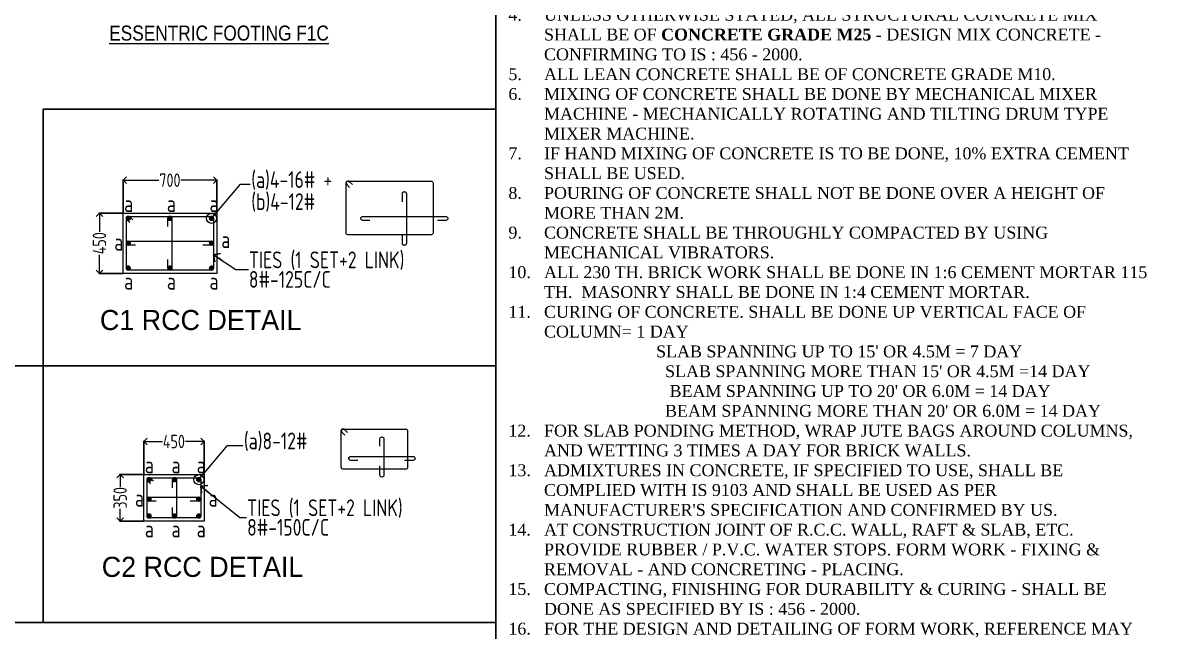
# Model space of a CAD drawing. Header units: millimetres. Extents: x 3470347 to 5996549, y -3470518 to 17149644.
# Drawn here: x 4642728 to 4676515, y 6886431 to 6904595 of the extents above; entities that cross this region are included whole.
import ezdxf
from ezdxf.enums import TextEntityAlignment as Align

# ---------------------------------------------------------------- set-up
doc = ezdxf.new("R2010")
doc.units = ezdxf.units.MM
doc.header["$MEASUREMENT"] = 0
doc.header["$PDMODE"] = 35
doc.header["$PDSIZE"] = -5
doc.layers.get('0').update_dxf_attribs({"linetype": 'CONTINUOUS', "lineweight": 25})
doc.layers.get('DEFPOINTS').update_dxf_attribs({"linetype": 'CONTINUOUS', "lineweight": 25})
doc.layers.add('Grid', color=44, linetype='CONTINUOUS')
for name, color, linetype, lineweight in [('PV_TEXT_ROMANS', 7, 'CONTINUOUS', 0), ('rDIMension', 1, 'CONTINUOUS', 18), ('rRCC 2', 40, 'CONTINUOUS', 15), ('rREINF 1', 1, 'CONTINUOUS', 25), ('rREINF 2', 4, 'CONTINUOUS', 25)]:
    doc.layers.add(name, color=color, linetype=linetype, lineweight=lineweight)
doc.styles.add('Aerial', font='times.ttf')
doc.styles.add('DIM', font='geniso.shx', dxfattribs={"width": 0.85})
doc.styles.add('J.P', font='ARIALN.TTF')
doc.styles.get("Standard").update_dxf_attribs({"font": ''})
doc.styles.get('Standard').set_extended_font_data('AR CENA')
doc.dimstyles.new('ST-150', dxfattribs={"dimscale": 75, "dimtxt": 3, "dimasz": 2, "dimexe": 0.18, "dimexo": 0.0625, "dimgap": 0.2, "dimtad": 0, "dimdec": 0, "dimlfac": 2, "dimzin": 0, "dimdsep": 46, "dimtxsty": 'DIM', "dimblk": 'OPEN90', "dimcen": 0.09, "dimclrd": 256, "dimclrt": 7, "dimadec": 0, "dimazin": 0, "dimtfac": 1, "dimtdec": 0, "dimtofl": 0, "dimtmove": 0, "dimatfit": 3, "dimldrblk": 'OPEN90', "dimfxl": 1, "dimtolj": 1, "dimtzin": 0, "dimlwd": -1, "dimarcsym": 0})
doc.dimstyles.new('ST-25', dxfattribs={"dimscale": 100, "dimtxt": 2.5, "dimasz": 2, "dimexe": 0.18, "dimexo": 0.0625, "dimgap": 0.2, "dimtad": 0, "dimdec": 0, "dimlfac": 0.25, "dimzin": 0, "dimdsep": 46, "dimtxsty": 'DIM', "dimblk": 'OPEN90', "dimcen": 0.09, "dimclrd": 256, "dimclrt": 7, "dimadec": 0, "dimazin": 0, "dimtfac": 1, "dimtdec": 0, "dimtofl": 0, "dimtmove": 0, "dimatfit": 3, "dimldrblk": 'OPEN90', "dimfxl": 1, "dimtolj": 1, "dimtzin": 0, "dimlwd": -1, "dimarcsym": 0})

# ---------------------------------------------------------------- blocks, each defined once
blk = doc.blocks.new('_Open90')
at = {"color": 0, "linetype": 'ByBlock', "lineweight": -2}
for p, q in [((0, 0), (-1, 0)), ((-0.5, 0.5), (0, 0)), ((0, 0), (-0.5, -0.5))]:
    blk.add_line(p, q, dxfattribs=at)
blk = doc.blocks.new('*D478')
at = {"layer": 'DEFPOINTS', "color": 0}
for p in [(4645725, 6898913), (4645020, 6897113), (4645725, 6897113)]:
    blk.add_point(p, dxfattribs=at)
at = {"layer": 'rDIMension', "color": 0, "lineweight": -2}
for p, q in [((4645718, 6898913), (4645002, 6898913)), ((4645718, 6897113), (4645002, 6897113))]:
    blk.add_line(p, q, dxfattribs=at)
at = {"layer": 'rDIMension'}
for p, q in [((4645020, 6898713), (4645020, 6898356)), ((4645020, 6897313), (4645020, 6897670))]:
    blk.add_line(p, q, dxfattribs=at)
at = {"layer": 'rDIMension', "xscale": 200, "yscale": 200, "zscale": 200}
for p, rotation in [((4645020, 6898913), 90), ((4645020, 6897113), 270)]:
    blk.add_blockref('_Open90', p, dxfattribs=dict(at, rotation=rotation))
at = {"layer": 'rDIMension', "color": 7, "insert": (4645020, 6898013), "char_height": 400, "attachment_point": 5, "rotation": 90, "style": 'DIM'}
blk.add_mtext('\\A1;450', dxfattribs=at)
blk = doc.blocks.new('*D479')
at = {"layer": 'DEFPOINTS', "color": 0}
for p in [(4648525, 6899894), (4645725, 6898913), (4648525, 6898913)]:
    blk.add_point(p, dxfattribs=at)
at = {"layer": 'rDIMension', "color": 0, "lineweight": -2}
for p, q in [((4645725, 6898919), (4645725, 6899912)), ((4648525, 6898919), (4648525, 6899912))]:
    blk.add_line(p, q, dxfattribs=at)
at = {"layer": 'rDIMension'}
for p, q in [((4645925, 6899894), (4646799, 6899894)), ((4648325, 6899894), (4647451, 6899894))]:
    blk.add_line(p, q, dxfattribs=at)
at = {"layer": 'rDIMension', "xscale": 200, "yscale": 200, "zscale": 200, "rotation": 180}
blk.add_blockref('_Open90', (4645725, 6899894), dxfattribs=at)
at = {"layer": 'rDIMension', "xscale": 200, "yscale": 200, "zscale": 200}
blk.add_blockref('_Open90', (4648525, 6899894), dxfattribs=at)
at = {"layer": 'rDIMension', "color": 7, "insert": (4647125, 6899894), "char_height": 400, "attachment_point": 5, "style": 'DIM'}
blk.add_mtext('\\A1;700', dxfattribs=at)
blk = doc.blocks.new('*D481')
at = {"layer": 'DEFPOINTS', "color": 0}
for p in [(4646343, 6891115), (4645639, 6889715), (4646343, 6889715)]:
    blk.add_point(p, dxfattribs=at)
at = {"layer": 'rDIMension', "color": 0, "lineweight": -2}
for p, q in [((4646337, 6891115), (4645621, 6891115)), ((4646337, 6889715), (4645621, 6889715))]:
    blk.add_line(p, q, dxfattribs=at)
at = {"layer": 'rDIMension'}
for p, q in [((4645639, 6890915), (4645639, 6890741)), ((4645639, 6889915), (4645639, 6890089))]:
    blk.add_line(p, q, dxfattribs=at)
at = {"layer": 'rDIMension', "xscale": 200, "yscale": 200, "zscale": 200}
for p, rotation in [((4645639, 6891115), 90), ((4645639, 6889715), 270)]:
    blk.add_blockref('_Open90', p, dxfattribs=dict(at, rotation=rotation))
at = {"layer": 'rDIMension', "color": 7, "insert": (4645639, 6890415), "char_height": 400, "attachment_point": 5, "rotation": 90, "style": 'DIM'}
blk.add_mtext('\\A1;350', dxfattribs=at)
blk = doc.blocks.new('*D482')
at = {"layer": 'DEFPOINTS', "color": 0}
for p in [(4648143, 6892096), (4646343, 6891115), (4648143, 6891115)]:
    blk.add_point(p, dxfattribs=at)
at = {"layer": 'rDIMension', "color": 0, "lineweight": -2}
for p, q in [((4646343, 6891122), (4646343, 6892114)), ((4648143, 6891122), (4648143, 6892114))]:
    blk.add_line(p, q, dxfattribs=at)
at = {"layer": 'rDIMension'}
for p, q in [((4646543, 6892096), (4646900, 6892096)), ((4647943, 6892096), (4647586, 6892096))]:
    blk.add_line(p, q, dxfattribs=at)
at = {"layer": 'rDIMension', "xscale": 200, "yscale": 200, "zscale": 200, "rotation": 180}
blk.add_blockref('_Open90', (4646343, 6892096), dxfattribs=at)
at = {"layer": 'rDIMension', "xscale": 200, "yscale": 200, "zscale": 200}
blk.add_blockref('_Open90', (4648143, 6892096), dxfattribs=at)
at = {"layer": 'rDIMension', "color": 7, "insert": (4647243, 6892096), "char_height": 400, "attachment_point": 5, "style": 'DIM'}
blk.add_mtext('\\A1;450', dxfattribs=at)

msp = doc.modelspace()

# ---------------------------------------------------------------- hatches: boundary and pattern name
at = {"layer": 'rREINF 2'}
h = msp.add_hatch(color=256, dxfattribs=at)
h.dxf.hatch_style = 1
h.paths.add_polyline_path([(4645940, 6898755.52, 1), (4645824.68, 6898755.52, 1)])
h = msp.add_hatch(color=256, dxfattribs=at)
h.dxf.hatch_style = 1
h.paths.add_polyline_path([(4647069.36, 6898755.52, -1), (4647184.68, 6898755.52, -1)])
h = msp.add_hatch(color=256, dxfattribs=at)
h.dxf.hatch_style = 1
h.paths.add_polyline_path([(4648309.36, 6898755.52, -1), (4648424.68, 6898755.52, -1)])
h = msp.add_hatch(color=256, dxfattribs=at)
h.dxf.hatch_style = 1
h.paths.add_polyline_path([(4645940, 6898015.52, 1), (4645824.68, 6898015.52, 1)])
h = msp.add_hatch(color=256, dxfattribs=at)
h.dxf.hatch_style = 1
h.paths.add_polyline_path([(4648309.36, 6898015.52, -1), (4648424.68, 6898015.52, -1)])
h = msp.add_hatch(color=256, dxfattribs=at)
h.dxf.hatch_style = 1
h.paths.add_polyline_path([(4645940, 6897270.85, -1), (4645824.68, 6897270.85, -1)])
h = msp.add_hatch(color=256, dxfattribs=at)
h.dxf.hatch_style = 1
h.paths.add_polyline_path([(4647069.36, 6897270.85, 1), (4647184.68, 6897270.85, 1)])
h = msp.add_hatch(color=256, dxfattribs=at)
h.dxf.hatch_style = 1
h.paths.add_polyline_path([(4648309.36, 6897270.85, 1), (4648424.68, 6897270.85, 1)])
h = msp.add_hatch(color=256, dxfattribs=at)
h.dxf.hatch_style = 1
h.paths.add_polyline_path([(4646558.69, 6890957.64, 1), (4646443.37, 6890957.64, 1)])
h = msp.add_hatch(color=256, dxfattribs=at)
h.dxf.hatch_style = 1
h.paths.add_polyline_path([(4647208.04, 6890957.64, -1), (4647323.37, 6890957.64, -1)])
h = msp.add_hatch(color=256, dxfattribs=at)
h.dxf.hatch_style = 1
h.paths.add_polyline_path([(4647928.04, 6890957.64, -1), (4648043.37, 6890957.64, -1)])
h = msp.add_hatch(color=256, dxfattribs=at)
h.dxf.hatch_style = 1
h.paths.add_polyline_path([(4646558.69, 6890376.69, 1), (4646443.37, 6890376.69, 1)])
h = msp.add_hatch(color=256, dxfattribs=at)
h.dxf.hatch_style = 1
h.paths.add_polyline_path([(4647928.04, 6890376.69, -1), (4648043.37, 6890376.69, -1)])
h = msp.add_hatch(color=256, dxfattribs=at)
h.dxf.hatch_style = 1
h.paths.add_polyline_path([(4646558.69, 6889872.96, -1), (4646443.37, 6889872.96, -1)])
h = msp.add_hatch(color=256, dxfattribs=at)
h.dxf.hatch_style = 1
h.paths.add_polyline_path([(4647208.04, 6889872.96, 1), (4647323.37, 6889872.96, 1)])
h = msp.add_hatch(color=256, dxfattribs=at)
h.dxf.hatch_style = 1
h.paths.add_polyline_path([(4647928.04, 6889872.96, 1), (4648043.37, 6889872.96, 1)])

# ---------------------------------------------------------------- linework, layer by layer
at = {"lineweight": 25, "elevation": 0}
for points in [[(4677834.74, 6856265.59), (4656853.89, 6856265.59), (4656853.89, 6934934.13), (4677834.74, 6934934.13)], [(4637412.44, 6862889.9), (4656853.89, 6862889.9), (4656853.89, 6886693.64), (4637412.44, 6886693.64)]]:
    msp.add_lwpolyline(points, close=True, dxfattribs=at)
at = {"elevation": 0}
msp.add_lwpolyline([(4656853.89, 6902011.61), (4643340.6, 6902011.61), (4643340.6, 6886693.64), (4656853.89, 6886693.64)], close=True, dxfattribs=at)
for points in [[(4643340.6, 6902011.61), (4656853.89, 6902011.61)], [(4629827.32, 6894352.62), (4643340.6, 6894352.62)], [(4643340.6, 6894352.62), (4656853.89, 6894352.62)], [(4629827.32, 6886693.64), (4643340.6, 6886693.64)]]:
    msp.add_lwpolyline(points, dxfattribs=at)
at = {"layer": 'rRCC 2', "color": 1}
for points in [[(4652383.49, 6898325.21), (4652383.49, 6899805.21, -0.41421356), (4652443.49, 6899865.21), (4654923.49, 6899865.21, -0.41421356), (4654983.49, 6899805.21), (4654983.49, 6898325.21, -0.41421356), (4654923.49, 6898265.21), (4652443.49, 6898265.21, -0.41421356)], [(4645824.68, 6897273.19), (4645824.68, 6898753.19, -0.41421356), (4645884.68, 6898813.19), (4648364.68, 6898813.19, -0.41421356), (4648424.68, 6898753.19), (4648424.68, 6897273.19, -0.41421356), (4648364.68, 6897213.19), (4645884.68, 6897213.19, -0.41421356)], [(4646443.37, 6889875.3), (4646443.37, 6890955.3, -0.41421356), (4646503.37, 6891015.3), (4647983.37, 6891015.3, -0.41421356), (4648043.37, 6890955.3), (4648043.37, 6889875.3, -0.41421356), (4647983.37, 6889815.3), (4646503.37, 6889815.3, -0.41421356)]]:
    msp.add_lwpolyline(points, format="xyb", close=True, dxfattribs=at)
for points in [[(4654064.39, 6899248.48), (4654064.39, 6899490.08, -0.41421356), (4654124.39, 6899550.08), (4654123.22, 6899550.08, -0.41421356), (4654183.22, 6899490.08), (4654183.22, 6898010.08, -0.41421356), (4654123.22, 6897950.08), (4654124.39, 6897950.08, -0.41421356), (4654064.39, 6898010.08), (4654064.39, 6898261.19)], [(4647065.85, 6898511.59), (4647065.85, 6898753.19, -0.41421356), (4647125.85, 6898813.19), (4647124.68, 6898813.19, -0.41421356), (4647184.68, 6898753.19), (4647184.68, 6897273.19, -0.41421356), (4647124.68, 6897213.19), (4647125.85, 6897213.19, -0.41421356), (4647065.85, 6897273.19), (4647065.85, 6897524.29)], [(4653093.51, 6898693.04), (4652883.22, 6898693.04, -0.41421356), (4652823.22, 6898753.04), (4652823.22, 6898750.08, -0.41421356), (4652883.22, 6898810.08), (4655363.22, 6898810.08, -0.41421356), (4655423.22, 6898750.08), (4655423.22, 6898753.04, -0.41421356), (4655363.22, 6898693.04), (4655109.19, 6898693.04)], [(4646094.97, 6897956.15), (4645884.68, 6897956.15, -0.41421356), (4645824.68, 6898016.15), (4645824.68, 6898013.19, -0.41421356), (4645884.68, 6898073.19), (4648364.68, 6898073.19, -0.41421356), (4648424.68, 6898013.19), (4648424.68, 6898016.15, -0.41421356), (4648364.68, 6897956.15), (4648110.65, 6897956.15)], [(4647204.54, 6890713.71), (4647204.54, 6890955.3, -0.41421356), (4647264.54, 6891015.3), (4647263.37, 6891015.3, -0.41421356), (4647323.37, 6890955.3), (4647323.37, 6889875.3, -0.41421356), (4647263.37, 6889815.3), (4647264.54, 6889815.3, -0.41421356), (4647204.54, 6889875.3), (4647204.54, 6890126.41)], [(4646713.65, 6890317.32), (4646503.37, 6890317.32, -0.41421356), (4646443.37, 6890377.32), (4646443.37, 6890374.35, -0.41421356), (4646503.37, 6890434.35), (4647983.37, 6890434.35, -0.41421356), (4648043.37, 6890374.35), (4648043.37, 6890377.32, -0.41421356), (4647983.37, 6890317.32), (4647729.34, 6890317.32)]]:
    msp.add_lwpolyline(points, format="xyb", dxfattribs=at)
at = {"layer": 'rRCC 2', "color": 6}
for points in [[(4645724.68, 6897113.19), (4645724.68, 6898913.19), (4648524.68, 6898913.19), (4648524.68, 6897113.19)], [(4646343.37, 6889715.3), (4646343.37, 6891115.3), (4648143.37, 6891115.3), (4648143.37, 6889715.3)]]:
    msp.add_lwpolyline(points, close=True, dxfattribs=at)
at = {"layer": 'rRCC 2', "color": 1, "elevation": 0}
msp.add_lwpolyline([(4652240.48, 6891327.26), (4652240.48, 6892407.26, -0.41421356), (4652300.48, 6892467.26), (4654160.48, 6892467.26, -0.41421356), (4654220.48, 6892407.26), (4654220.48, 6891327.26, -0.41421356), (4654160.48, 6891267.26), (4652300.48, 6891267.26, -0.41421356)], format="xyb", close=True, dxfattribs=at)
for points in [[(4653395.65, 6891955.51), (4653395.65, 6892172.26, -0.41421356), (4653455.65, 6892232.26), (4653454.48, 6892232.26, -0.41421356), (4653514.48, 6892172.26), (4653514.48, 6891092.26, -0.41421356), (4653454.48, 6891032.26), (4653455.65, 6891032.26, -0.41421356), (4653395.65, 6891092.26), (4653395.65, 6891369.32)], [(4652734.77, 6891534.28), (4652524.48, 6891534.28, -0.41421356), (4652464.48, 6891594.28), (4652464.48, 6891591.32, -0.41421356), (4652524.48, 6891651.32), (4654384.48, 6891651.32, -0.41421356), (4654444.48, 6891591.32), (4654444.48, 6891594.28, -0.41421356), (4654384.48, 6891534.28), (4654130.45, 6891534.28)]]:
    msp.add_lwpolyline(points, format="xyb", dxfattribs=at)
at = {"layer": 'rREINF 1'}
for points in [[(4652571.65, 6899761.35), (4652483.53, 6899849.47, 1), (4652401.99, 6899767.92), (4652490.1, 6899679.81)], [(4646012.84, 6898709.32), (4645924.72, 6898797.44, 1), (4645843.18, 6898715.89), (4645931.29, 6898627.78)], [(4646631.52, 6890911.44), (4646543.41, 6890999.55, 1), (4646461.86, 6890918.01), (4646549.98, 6890829.89)]]:
    msp.add_lwpolyline(points, format="xyb", dxfattribs=at)
at = {"layer": 'rREINF 1', "elevation": 0}
msp.add_lwpolyline([(4652428.64, 6892363.4), (4652340.52, 6892451.52, 1), (4652258.98, 6892369.97), (4652347.09, 6892281.86)], format="xyb", dxfattribs=at)
at = {"layer": 'rREINF 2'}
for centre in [(4645882.34, 6898755.52), (4647127.02, 6898755.52), (4648367.02, 6898755.52), (4645882.34, 6898015.52), (4648367.02, 6898015.52), (4645882.34, 6897270.85), (4647127.02, 6897270.85), (4648367.02, 6897270.85), (4646501.03, 6890957.64), (4647265.7, 6890957.64), (4647985.7, 6890957.64), (4646501.03, 6890376.69), (4647985.7, 6890376.69), (4646501.03, 6889872.96), (4647265.7, 6889872.96), (4647985.7, 6889872.96)]:
    msp.add_circle(centre, 57.66, dxfattribs=at)

# ---------------------------------------------------------------- texts
at = {"layer": 'Grid', "color": 7, "lineweight": 25, "insert": (4657230.33, 6934328.38, 0), "char_height": 354.49714, "attachment_point": 1, "style": 'Aerial'}
msp.add_mtext_dynamic_manual_height_columns("{\\H1.035928x;\\L\\C71;IMPORTANT NOTES:-\\P\\H1.245572x;\\C4;GENERAL:-}\\P\\pxi-3,l3,t3;1.^ITHIS DRAWING IS TO BE READ IN CONJUNCTION WITH THE ARCHITECTURAL DRAWINGS AND OTHER INFRASTRUCTURAL ENGINEERING DRAWING.\\P2.^IALL DIMENSIONS AND LEVELS SHALL BE CHECKED & CO-RELATED WITH ARCHITECTURAL / INFRASTRUCTURAL ENGINEERING DRAWINGS.\\P3.^I{\\C0;THIS SET OF DRAWINGS IS THE PROPERTY OF PARSHWA CONSULTANCY NOT TO BE USED OR COPIED WITHOUT HIS PRIOR PERMISSION.\\P4.^ICONTRACTOR SHALL BE FULLY RESPONSIBLE FOR ALL TEMPORARY WORKS INCLUDING PLANKING AND STRUTTING OF TRENCHES AND PLANKING AND SHORING OF WALLS AND BUILDINGS ADJACENT TO ANY EXCAVATIONS.\\P5.^ISTRUCTURAL ENGINEER IS NOT RESPONSIBLE FOR QUALITY & QUANTITY  OF MATERIAL MISUNDERSTANDING OF DRAWINGS ,CURING, SCAFFOLDING, WELDING, FABRICATION AND QUALITY  AND SUPERVISION OF WORK.}\\P6.^IIF THERE IS ANY DISCREPANCY, BETWEEN THIS AND ARCHITECTURAL / INFRASTRUCTURAL DRAWINGS,SHALL BE BROUGHT TO US IMMEDIATELY PRIOR TO \\A1;EXECUTION OF WORK.\\P7.^IUNLESS OTHERWISE STATED, ALL DIMENSIONS ARE IN MILLIMETERS AND ALL LEVELS ARE IN METERS.\\P8.^IONLY WRITTEN DIMENSIONS ARE TO BE FOLLOWED INSTEAD OF SCALED DIMENSIONS.\\P9.^IUNLESS PROVISION IS MADE FOR WATER, SEWER OR ANY SERVICE PIPES SHALL NOT PASS THROUGH OR BE EMBEDDED IN R.C. BEAMS AND COLUMNS.\\P10.^IUNLESS OTHER WISE STATED, FOOTINGS ARE CONCENTRIC WITH LOWER GROUND FLOOR COLUMNS.\\P11.^ICONSIDERED SAFE BEARING CAPACITY OF SOIL IS \\fTimes New Roman|b1|i0|c0|p18;\\C22;150KN/SQM\\fTimes New Roman|b0|i0|c0|p18;\\C7; AT DEPTH OF 2.00m BELOW FROM N.G.L. .\\P12.^ISOIL STRATA AT THE GIVEN DEPTH OF FOOTING SHOULD BE VERIFIED BY SOIL (GEO TECHNICAL)  CONSULTANT BEFORE CASTING FOOTING AND SHOULD BE CERTIFIED BY GEO-TECH CONSULTANT THAT THE SOIL STRATA IS AS PER SOIL TEST REPORT ONLY.\\P13.^I\\C0;THE CLIENT WILL BE FULLY RESPONSIBLE FOR CONSTRUCTION, SUPERVISION AND SHALL ENGAGE FULL TIME TECHNICALLY QUALIFIED ENGINEER ON SITE.\\P\\pi0,l0,t0;\\H1.290323x;\\L\\C4;RCC WORK:-\\P\\H0.775x;CONCRETE:-\\P\\pi-3,l3,t3;\\l\\C7;1.^IMATERIALS LIKE CEMENT, FINE AGGREGATE, COARSE AGGREGATE, WATER, ETC. REQUIRED TO PRODUCE THE CONCRETE SHALL BE TO THE RESPECTIVE IS CODE, AS SPECIFIED IN IS CODE 456:-2000.\\P2.^IALL FINE AND COARSE AGGREGATES SHALL BE CLEAN, HARD AND FREE OF DUST, OIL, GREASE AND OTHER CONTAMINANTS, ETC.\\P3.^IWATER SHALL BE FREE FROM DUST, DIRT & FREE FROM CHEMICALS LIKE SULPHATES, CHLORIDES, ETC.\\P4.^IUNLESS OTHERWISE STATED, ALL STRUCTURAL CONCRETE MIX SHALL BE OF \\fTimes New Roman|b1|i0|c0|p18;\\C22;CONCRETE GRADE M25\\fTimes New Roman|b0|i0|c0|p18;\\C7; - DESIGN MIX CONCRETE - CONFIRMING TO IS : 456 - 2000.\\P5.^IALL LEAN CONCRETE SHALL BE OF CONCRETE GRADE M10.\\P6.^IMIXING OF CONCRETE SHALL BE DONE BY MECHANICAL MIXER MACHINE - MECHANICALLY ROTATING AND TILTING DRUM TYPE MIXER MACHINE.\\P7.^IIF HAND MIXING OF CONCRETE IS TO BE DONE, 10% EXTRA CEMENT SHALL BE USED.\\P8.^IPOURING OF CONCRETE SHALL NOT BE DONE OVER A HEIGHT OF MORE THAN 2M.\\P9.^ICONCRETE SHALL BE THROUGHLY COMPACTED BY USING MECHANICAL VIBRATORS.\\P\\C0;10.^IALL 230 TH. BRICK WORK SHALL BE DONE IN 1:6 CEMENT MORTAR 115 TH.  MASONRY SHALL BE DONE IN 1:4 CEMENT MORTAR.\\P11.^ICURING OF CONCRETE. SHALL BE DONE UP VERTICAL FACE OF COLUMN= 1 DAY                                                                                                                                 SLAB SPANNING UP TO 15' OR 4.5M = 7 DAY                                                        SLAB SPANNING MORE THAN 15' OR 4.5M =14 DAY                                          BEAM SPANNING UP TO 20' OR 6.0M = 14 DAY                                                  BEAM SPANNING MORE THAN 20' OR 6.0M = 14 DAY\\P12.^IFOR SLAB PONDING METHOD, WRAP JUTE BAGS AROUND COLUMNS, AND WETTING 3 TIMES A DAY FOR BRICK WALLS.\\P\\C7;13.^IADMIXTURES IN CONCRETE, IF SPECIFIED TO USE, SHALL BE COMPLIED WITH IS 9103 AND SHALL BE USED AS PER MANUFACTURER'S SPECIFICATION AND CONFIRMED BY US.\\P14.^IAT CONSTRUCTION JOINT OF R.C.C. WALL, RAFT & SLAB, ETC. PROVIDE RUBBER / P.V.C. WATER STOPS. FORM WORK - FIXING & REMOVAL - AND CONCRETING - PLACING.\\P15.^ICOMPACTING, FINISHING FOR DURABILITY & CURING - SHALL BE DONE AS SPECIFIED BY IS : 456 - 2000.\\P16.^IFOR THE DESIGN AND DETAILING OF FORM WORK, REFERENCE MAY BE MADE TO IS : 14687.\\P\\pi0,l0,t0;\\L\\C4;REINFORCEMENT:-\\P\\pi-3,l3,t3;\\l\\C7;1.^IREINFORCEMENT MARKED:                                                                                                # INDICATES HYSD / RIBBED BAR / COLD TWISTED BAR SHALL CONFIRM TO IS : 1786 - 1985 OF GRADE OF Fe 500.                                                                            # INDICATES MILD STEEL BAR CONFORMING TO IS : 432 PART I - 1982 OF GRADE Fe 250.\\P2.^IREINFORCEMENT SHALL BE FREE FROM LOOSE MILL SCALES, LOOSE RUST AND COATS OF PAINT, OIL, MUD OR ANY OTHER SUBSTANCES WHICH REDUCE THE BOND.\\P3.^I\\C0;REINFORCEMENT SHALL BE BENT AND FIXED IN ACCORDANCE WITH PROCEDURE SPECIFIED IN IS 2502.\\P\\C7;4.^IMINIMUM CLEAR COVER TO MAIN REINFORCEMENT SHALL BE PROVIDED BY PLASTIC / CONCRETE COVER BLOCKS AS FOLLOWS:                                                                                                       \\C0;50 MM FOR FOUNDATION (2 INCH)                                                                                  40 MM FOR COLUMNS (1.5 INCH)                                                                                        20 MM FOR BEAMS &                                                                                                                 15 MM FOR LINTELS & CHAJJA(1 INCH)                                                                             45 MM FOR WATER RETAINING ELEMENTS (0.5 INCH)\\P\\C7;5.^IBENDING / BINDING / FIXING / ASSEMBLING OF REINFORCEMENT SHALL BE DONE, CONFIRMED TO IS : 2502.\\P6.^IPROVIDE APPROVED TYPE AND ADEQUATE CHAIRS TO TOP BARS TO KEEP AT TOP LEVEL AT AND LEAST ONE CHAIR / 1 SQM OF AREA.\\P7.^IPROVIDE 25 MM DIA BAR AS SPACER BAR @ 750 MM C/C TO KEEP THE REINFORCEMENT BAR IN LAYERS FOR BEAMS.\\P8.^IBARS OF DIAMETER MORE THAN 25MM TO BE WELDED AS SPECIFIED BY IS CODE FOR 250 MM MINIMUM LENGTH.\\P9.^ILAPS TO BE STAGGERED AND AT ONE POINT SHALL NOT BE MORE THAN 33% OF BARS.\\P10.^ILAP LENGTH FOR HYSD / RIBBED TOR / COLD TWISTED BARS SHALL BE 50 TIMES DIA OF BAR.\\P11.^IPRIOR TO CONCRETING, REINFORCEMENT SHALL BE CHECKED BY AUTHORIZED ENGINEER OR FROM OUR OFFICE.\\P12.^ISTRUCTURAL CONSULTANT IS NOT RESPONSIBLE FOR ANY DAMAGE IN THE ADJOINING BUILDING OR THE BUILDING  WHICH IS UNDER CONSTRUCTION DUE TO CONSTRUCTION MISTAKES.\\P13.^IDO NOT REMOVE THE CENTERING OF PROJECTED PORTION OF SLABS & BEAMS UNLESS & UNTIL PROPER LOAD AGAINST OVERTURNING IS ESTABLISHED OVER THOSE SLABS & BEAMS.\\P14.^IIN CASE OF ANY HIGHER MIX PROPOSED FOR ANY COLUMNS THEN CAST THE JUNCTION OF ALL BEAMS OVER THAT COLUMN IN THE SAME HIGHER MIX.\\P15.^IFIRST CONSTRUCT BRICK WALL AND THEN CAST BEAM,COLUMN AND SLAB TO AVOID CRACKING PROBLEMS.\\P\\pi0,l0,t0;\\H1.290323x;\\L\\C4;FABRICATION :-\\P\\pi-3,l3,t3;\\fArial|b0|i0|c0|p34;\\H0.775x;\\l\\C7;1.^IALL STRUCTURAL STEEL OF FOR FABRICATION WORK SHALL BE OF Fe250 GRADE.\\P2.^IALL PIPES SHALL HAVE MINIMUM YIELD STRENGTH OF 250 N/Sq.mm.\\P\\fTimes New Roman|b0|i0|c0|p18;3.^I\\fArial|b0|i0|c0|p34;ALL CAP & SHOE PLATE SHALL BE WELDED AFTER FINAL ERECTION.", width=19131.9754, gutter_width=1893.49, heights=[175090.55], dxfattribs=at)
at = {"layer": 'PV_TEXT_ROMANS', "style": 'J.P'}
msp.add_text('%%UESSENTRIC FOOTING F1C', height=450, rotation=360, dxfattribs=at).set_placement((4648591.66, 6904284.11), align=Align.MIDDLE)
at = {"layer": 'rDIMension', "color": 7, "char_height": 500, "attachment_point": 4, "line_spacing_factor": 0.7, "style": 'DIM'}
for s, insert in [('\\A1;(a)4-16# + ', (4649553.78, 6899886.37)), ('\\A1;(b)4-12#', (4649553.78, 6899229.71)), ('\\A1;a', (4645757.73, 6899190.38)), ('\\A1;a', (4647033.35, 6899190.38)), ('\\A1;a', (4648306.14, 6899190.38)), ('\\A1;a', (4645462.18, 6898043.65)), ('\\A1;a', (4648659.81, 6898116.93)), ('\\A1;TIES (1 SET+2 LINK)\\P8#-125C/C', (4649481.48, 6897224.61)), ('\\A1;a', (4645757.73, 6896879.59)), ('\\A1;a', (4647033.35, 6896879.59)), ('\\A1;a', (4648306.14, 6896879.59)), ('\\A1;(a)8-12# ', (4649333.7, 6892088.48)), ('\\A1;a', (4646376.42, 6891392.49)), ('\\A1;a', (4647172.04, 6891392.49)), ('\\A1;a', (4647924.82, 6891392.49)), ('\\A1;a', (4646080.86, 6890404.81)), ('\\A1;a', (4648278.49, 6890404.81)), ('\\A1;TIES (1 SET+2 LINK)\\P8#-150C/C', (4649429.96, 6889826.73)), ('\\A1;a', (4646376.42, 6889481.7)), ('\\A1;a', (4647172.04, 6889481.7)), ('\\A1;a', (4647924.82, 6889481.7))]:
    msp.add_mtext(s, dxfattribs=dict(at, insert=insert))
at = {"layer": 'rRCC 2'}
for s, p in [('C1 RCC DETAIL', (4645035.2, 6895421.39)), ('C2 RCC DETAIL', (4645089.57, 6888055.74))]:
    msp.add_text(s, height=600, dxfattribs=at).set_placement(p)

# ---------------------------------------------------------------- dimensions: what is measured, and where the dimension line sits
at = {"layer": 'rDIMension'}
for base, p1, p2, picture, middle in [((4648524.68, 6899893.68), (4645724.68, 6898913.19), (4648524.68, 6898913.19), '*D479', (4647124.68, 6899893.68)), ((4648143.37, 6892095.79), (4646343.37, 6891115.3), (4648143.37, 6891115.3), '*D482', (4647243.37, 6892095.79))]:
    dim = msp.add_linear_dim(base=base, p1=p1, p2=p2, dimstyle='ST-25', override={"dimtxt": 4, "dimtxsty": 'DIM'}, dxfattribs=at)
    dim.commit()
    dim.dimension.update_dxf_attribs({"geometry": picture, "text_midpoint": middle})
for base, p1, p2, picture, middle in [((4645020.26, 6897113.19), (4645724.68, 6898913.19), (4645724.68, 6897113.19), '*D478', (4645020.26, 6898013.19)), ((4645638.94, 6889715.3), (4646343.37, 6891115.3), (4646343.37, 6889715.3), '*D481', (4645638.94, 6890415.3))]:
    dim = msp.add_linear_dim(base=base, p1=p1, p2=p2, angle=90, dimstyle='ST-25', override={"dimtxt": 4}, dxfattribs=at)
    dim.commit()
    dim.dimension.update_dxf_attribs({"geometry": picture, "text_midpoint": middle})

# ---------------------------------------------------------------- leaders
at = {"layer": 'rRCC 2', "annotation_type": 0, "has_hookline": 1, "hookline_direction": 0}
for points in [[(4648367.02, 6898755.52), (4649229.49, 6899776.5), (4649523.78, 6899776.5)], [(4647985.7, 6890957.64), (4648848.18, 6891978.61), (4649303.7, 6891978.61)]]:
    msp.add_leader(points, dimstyle='ST-150', override={"dimasz": 4, "dimldrblk": 'Origin'}, dxfattribs=at)
at = {"layer": 'rRCC 2', "annotation_type": 0, "has_hookline": 1, "hookline_direction": 0, "text_width": 4719.46}
for points in [[(4648424.68, 6897667.36), (4649097.68, 6897224.61), (4649466.48, 6897224.61)], [(4648043.37, 6890764.77), (4649214.72, 6889826.73), (4649414.96, 6889826.73)]]:
    msp.add_leader(points, dimstyle='ST-150', override={"dimasz": 4}, dxfattribs=at)

doc.saveas('drawing.dxf')
